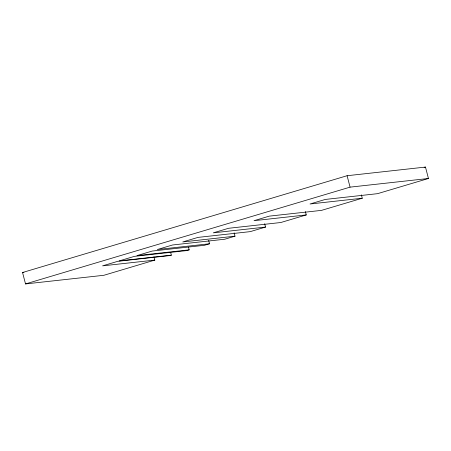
<?xml version="1.0" encoding="UTF-8"?>
<svg xmlns="http://www.w3.org/2000/svg" width="451" height="451" viewBox="0 0 451 451"><rect width="100%" height="100%" fill="white"/><g stroke="black" fill="none" stroke-linecap="round" stroke-linejoin="round"><path stroke-width="0.68" d="M153.938 256.737L154.811 260.092L103.905 275.279L25.521 283.927L22.55 272.511L347.095 175.721L425.479 167.073L428.45 178.489L377.543 193.671L325.289 199.438L310.012 203.993L362.266 198.226L361.392 194.866M25.521 283.927L350.072 187.137L428.45 178.489M424.137 167.473L425.479 167.073M170.658 252.475L171.357 255.159L170.083 255.537L117.829 261.304L102.557 265.859L154.811 260.092M188.479 247.159L189.178 249.848L186.629 250.604L134.375 256.371L119.103 260.926L171.357 255.159M208.666 240.417L209.54 243.771L204.45 245.293L152.196 251.055L136.924 255.61L189.178 249.848M234.12 232.823L234.994 236.183L224.812 239.216L172.558 244.983L157.286 249.538L209.54 243.771M264.664 223.713L265.538 227.073L250.266 231.628L198.012 237.395L182.74 241.945L234.994 236.183M305.395 211.57L306.268 214.924L280.815 222.518L228.561 228.285L213.289 232.84L265.538 227.073M362.266 198.226L321.54 210.369L269.286 216.136L254.014 220.691L306.268 214.924M22.55 272.511L23.948 272.359M347.095 175.721L350.072 187.137"/></g></svg>
